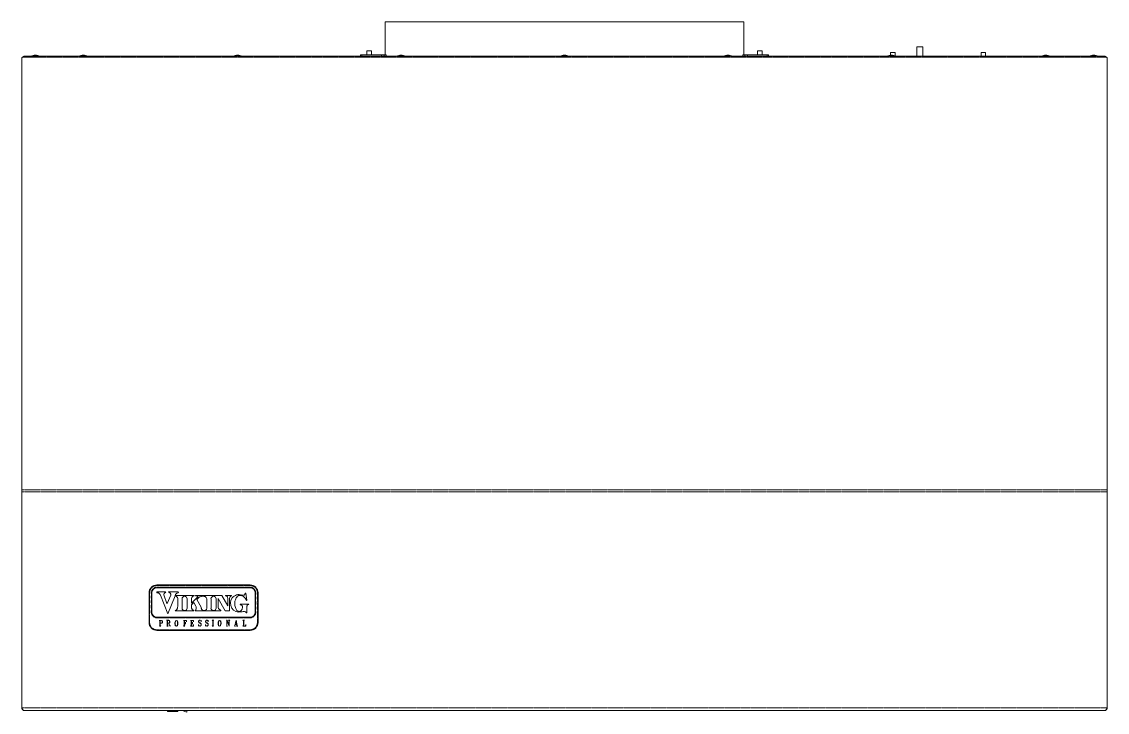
# Model space of a CAD drawing. Header units: millimetres. Extents: x 46989 to 543236, y 252623 to 526638.
# Drawn here: x 468323 to 499308, y 333211 to 352911 of the extents above; entities that cross this region are included whole.
import ezdxf

# ---------------------------------------------------------------- set-up
doc = ezdxf.new("R2010")
doc.units = ezdxf.units.MM
doc.linetypes.add('PHANTOM', pattern=[20, 10, -2, 2, -2, 2, -2])

msp = doc.modelspace()

# ---------------------------------------------------------------- linework, layer by layer
at = {"color": 7, "lineweight": 13, "ltscale": 0.03937}
for p, q in [((481966, 352911), (478696, 352911)), ((478696, 352911), (478696, 351962)), ((488934, 352911), (481966, 352911)), ((488934, 352911), (488934, 351962)), ((468323, 351839), (468323, 339519)), ((468328, 339554), (468328, 351884)), ((468387, 351924), (499243, 351924)), ((499302, 339554), (499302, 351884)), ((499308, 351839), (499308, 339519)), ((468323, 339496), (468323, 333342)), ((468328, 333342), (468328, 339496)), ((499302, 333342), (499302, 339496)), ((499308, 339496), (499308, 333342)), ((474841, 336844), (472183, 336844)), ((471957, 336618), (471957, 335774)), ((472183, 336764), (474841, 336764)), ((475067, 335774), (475067, 336618)), ((474841, 335922), (472183, 335922)), ((472183, 335548), (474841, 335548)), ((468392, 333260), (499239, 333260)), ((469282, 333259), (468421, 333259)), ((472487, 333259), (469292, 333259)), ((498337, 333259), (473033, 333259)), ((499208, 333259), (498348, 333259))]:
    msp.add_line(p, q, dxfattribs=at)
at = {"color": 7, "lineweight": 13, "ltscale": 0.001562}
for p, q in [((478242, 352080), (478178, 352080)), ((478307, 352080), (478242, 352080)), ((489388, 352080), (489323, 352080)), ((495771, 352030), (495706, 352030)), ((495836, 352030), (495771, 352030))]:
    msp.add_line(p, q, dxfattribs=at)
at = {"color": 7, "lineweight": 13, "ltscale": 0.002835}
for p, q in [((478178, 351962), (478178, 352080)), ((478307, 351962), (478307, 352080)), ((489323, 351962), (489323, 352080)), ((489453, 351962), (489453, 352080))]:
    msp.add_line(p, q, dxfattribs=at)
at = {"color": 7, "lineweight": 13, "ltscale": 0.001563}
for p, q in [((489453, 352080), (489388, 352080)), ((493185, 352030), (493121, 352030)), ((493250, 352030), (493185, 352030))]:
    msp.add_line(p, q, dxfattribs=at)
at = {"color": 7, "lineweight": 13, "ltscale": 0.001838}
msp.add_line((493121, 351954), (493121, 352030), dxfattribs=at)
at = {"color": 7, "lineweight": 13, "ltscale": 0.00228}
msp.add_line((493250, 351935), (493250, 352030), dxfattribs=at)
at = {"color": 7, "lineweight": 13, "ltscale": 0.002}
for p in [(493874, 352194), (494040, 352194)]:
    msp.add_line(p, (493957, 352194), dxfattribs=at)
at = {"color": 7, "lineweight": 13, "ltscale": 0.006512}
for p, q in [((493874, 351924), (493874, 352194)), ((494040, 351924), (494040, 352194))]:
    msp.add_line(p, q, dxfattribs=at)
at = {"color": 7, "lineweight": 13, "ltscale": 0.00256}
for p, q in [((495706, 351924), (495706, 352030)), ((495836, 351924), (495836, 352030))]:
    msp.add_line(p, q, dxfattribs=at)
at = {"color": 7, "lineweight": 13, "ltscale": 0.000822052}
msp.add_line((468323, 351840), (468323, 351874), dxfattribs=at)
at = {"color": 7, "lineweight": 13, "ltscale": 0.000124804}
msp.add_line((468323, 351874), (468328, 351874), dxfattribs=at)
at = {"color": 7, "lineweight": 13, "ltscale": 0.000124984}
for p, q in [((468323, 351839), (468328, 351839)), ((468323, 333342), (468328, 333342))]:
    msp.add_line(p, q, dxfattribs=at)
at = {"color": 7, "lineweight": 13, "ltscale": 0.000644619}
msp.add_line((468328, 351884), (468350, 351900), dxfattribs=at)
at = {"color": 7, "linetype": 'PHANTOM', "lineweight": 13, "ltscale": 0.03937}
for p, q in [((468350, 351900), (499281, 351900)), ((468328, 339554), (499302, 339554)), ((468328, 339496), (499302, 339496)), ((474841, 336828), (472183, 336828)), ((471973, 336618), (471973, 335774)), ((472183, 336780), (474841, 336780)), ((475051, 335774), (475051, 336618)), ((474841, 335905), (472183, 335905)), ((472183, 335565), (474841, 335565)), ((468328, 333342), (499302, 333342))]:
    msp.add_line(p, q, dxfattribs=at)
at = {"color": 7, "lineweight": 13, "ltscale": 0.013114}
for p, q in [((468408, 351924), (468952, 351924)), ((499223, 351924), (498679, 351924))]:
    msp.add_line(p, q, dxfattribs=at)
at = {"color": 7, "lineweight": 13, "ltscale": 0.000461308}
for p, q in [((468971, 351924), (468952, 351924)), ((498660, 351924), (498679, 351924))]:
    msp.add_line(p, q, dxfattribs=at)
at = {"color": 7, "lineweight": 13, "ltscale": 0.003125}
for p, q in [((469948, 351924), (470078, 351924)), ((474354, 351924), (474484, 351924)), ((479020, 351924), (479150, 351924)), ((483686, 351924), (483815, 351924)), ((488351, 351924), (488481, 351924)), ((493017, 351924), (493146, 351924)), ((497423, 351924), (497553, 351924))]:
    msp.add_line(p, q, dxfattribs=at)
at = {"color": 7, "lineweight": 13, "ltscale": 0.002742}
for p, q in [((470078, 351924), (470191, 351924)), ((474484, 351924), (474598, 351924)), ((479150, 351924), (479263, 351924)), ((483815, 351924), (483929, 351924)), ((488481, 351924), (488595, 351924)), ((493146, 351924), (493260, 351924)), ((497553, 351924), (497667, 351924))]:
    msp.add_line(p, q, dxfattribs=at)
at = {"color": 7, "lineweight": 13, "ltscale": 0.000382551}
for p, q in [((470191, 351924), (470207, 351924)), ((474598, 351924), (474614, 351924)), ((479263, 351924), (479279, 351924)), ((483929, 351924), (483945, 351924)), ((488595, 351924), (488610, 351924)), ((493260, 351924), (493276, 351924)), ((497667, 351924), (497682, 351924))]:
    msp.add_line(p, q, dxfattribs=at)
at = {"color": 7, "lineweight": 13, "ltscale": 0.000938536}
for p, q in [((477989, 351962), (478028, 351962)), ((489602, 351962), (489641, 351962))]:
    msp.add_line(p, q, dxfattribs=at)
at = {"color": 7, "lineweight": 13, "ltscale": 0.000925079}
for p, q in [((477989, 351962), (477989, 351924)), ((478590, 351962), (478590, 351924)), ((478726, 351962), (478726, 351924)), ((488905, 351962), (488905, 351924)), ((489041, 351962), (489041, 351924)), ((489641, 351962), (489641, 351924)), ((489641, 351962), (489641, 351924))]:
    msp.add_line(p, q, dxfattribs=at)
at = {"color": 7, "lineweight": 13, "ltscale": 0.013534}
for p, q in [((478590, 351962), (478028, 351962)), ((489041, 351962), (489602, 351962))]:
    msp.add_line(p, q, dxfattribs=at)
at = {"color": 7, "linetype": 'PHANTOM', "lineweight": 13, "ltscale": 0.000925079}
for p, q in [((478028, 351962), (478028, 351924)), ((478671, 351962), (478671, 351924)), ((488959, 351962), (488959, 351924)), ((489602, 351962), (489602, 351924))]:
    msp.add_line(p, q, dxfattribs=at)
at = {"color": 7, "lineweight": 13, "ltscale": 0.001967}
for p, q in [((478671, 351962), (478590, 351962)), ((488959, 351962), (489041, 351962))]:
    msp.add_line(p, q, dxfattribs=at)
at = {"color": 7, "lineweight": 13, "ltscale": 0.001312}
for p, q in [((478671, 351962), (478726, 351962)), ((488905, 351962), (488959, 351962))]:
    msp.add_line(p, q, dxfattribs=at)
at = {"color": 7, "lineweight": 13, "ltscale": 0.000644643}
msp.add_line((499281, 351900), (499302, 351884), dxfattribs=at)
at = {"color": 7, "lineweight": 13, "ltscale": 0.000125194}
msp.add_line((499308, 351874), (499302, 351874), dxfattribs=at)
at = {"color": 7, "lineweight": 13, "ltscale": 0.000124954}
for p, q in [((499308, 351839), (499302, 351839)), ((499308, 333342), (499302, 333342))]:
    msp.add_line(p, q, dxfattribs=at)
at = {"color": 7, "lineweight": 13, "ltscale": 0.000849987}
msp.add_line((499308, 351839), (499308, 351874), dxfattribs=at)
at = {"color": 7, "lineweight": 13, "ltscale": 0.000547995}
for p, q in [((468323, 339496), (468323, 339519)), ((499308, 339496), (499308, 339519))]:
    msp.add_line(p, q, dxfattribs=at)
at = {"color": 7, "linetype": 'PHANTOM', "lineweight": 13, "ltscale": 0.000124984}
for p, q in [((468323, 339519), (468328, 339519)), ((468323, 339496), (468328, 339496))]:
    msp.add_line(p, q, dxfattribs=at)
at = {"color": 7, "lineweight": 13, "ltscale": 0.001397}
for p, q in [((468328, 339496), (468328, 339554)), ((499302, 339496), (499302, 339554))]:
    msp.add_line(p, q, dxfattribs=at)
at = {"color": 7, "linetype": 'PHANTOM', "lineweight": 13, "ltscale": 0.000124954}
for p, q in [((499308, 339519), (499302, 339519)), ((499308, 339496), (499302, 339496))]:
    msp.add_line(p, q, dxfattribs=at)
at = {"color": 7, "linetype": 'PHANTOM', "lineweight": 13, "ltscale": 0.000400003}
for p, q in [((472183, 336844), (472183, 336828)), ((474841, 336844), (474841, 336828)), ((471957, 336618), (471973, 336618)), ((472038, 336618), (472021, 336618)), ((474986, 336618), (475003, 336618)), ((475067, 336618), (475051, 336618)), ((472038, 336067), (472021, 336067)), ((472183, 335922), (472183, 335905)), ((474841, 335922), (474841, 335905)), ((474986, 336067), (475003, 336067)), ((471957, 335774), (471973, 335774)), ((475067, 335774), (475051, 335774)), ((472183, 335548), (472183, 335565)), ((474841, 335548), (474841, 335565))]:
    msp.add_line(p, q, dxfattribs=at)
at = {"color": 7, "linetype": 'PHANTOM', "lineweight": 13, "ltscale": 0.0133}
for p, q in [((472021, 336067), (472021, 336618)), ((475003, 336618), (475003, 336067))]:
    msp.add_line(p, q, dxfattribs=at)
at = {"color": 7, "lineweight": 13, "ltscale": 0.0133}
for p, q in [((472038, 336067), (472038, 336618)), ((474986, 336618), (474986, 336067))]:
    msp.add_line(p, q, dxfattribs=at)
at = {"color": 7, "linetype": 'PHANTOM', "lineweight": 13, "ltscale": 0.000399988}
for p, q in [((472183, 336764), (472183, 336780)), ((474841, 336764), (474841, 336780))]:
    msp.add_line(p, q, dxfattribs=at)
at = {"color": 7, "lineweight": 13, "ltscale": 0.005825}
msp.add_line((472427, 336645), (472185, 336645), dxfattribs=at)
at = {"color": 7, "lineweight": 13, "ltscale": 0.013706}
msp.add_line((472281, 336548), (472489, 336019), dxfattribs=at)
at = {"color": 7, "lineweight": 13, "ltscale": 0.006163}
msp.add_line((472469, 336319), (472376, 336557), dxfattribs=at)
at = {"color": 7, "lineweight": 13, "ltscale": 0.006083}
msp.add_line((472576, 336552), (472479, 336319), dxfattribs=at)
at = {"color": 7, "lineweight": 13, "ltscale": 0.013346}
msp.add_line((472489, 336019), (472701, 336531), dxfattribs=at)
at = {"color": 7, "lineweight": 13, "ltscale": 0.006375}
for p, q in [((472786, 336645), (472522, 336645)), ((472899, 336184), (472899, 336448)), ((473045, 336448), (473045, 336184)), ((473604, 336448), (473604, 336184)), ((473726, 336184), (473726, 336448)), ((473871, 336448), (473871, 336184)), ((473929, 336194), (473929, 336458))]:
    msp.add_line(p, q, dxfattribs=at)
at = {"color": 7, "lineweight": 13, "ltscale": 0.000676472}
msp.add_line((472706, 336544), (472717, 336570), dxfattribs=at)
at = {"color": 7, "lineweight": 13, "ltscale": 0.01295}
msp.add_line((473243, 336544), (472706, 336544), dxfattribs=at)
at = {"color": 7, "lineweight": 13, "ltscale": 0.01795}
msp.add_line((474032, 336544), (473287, 336544), dxfattribs=at)
at = {"color": 7, "lineweight": 13, "ltscale": 0.008265}
msp.add_line((474202, 336246), (474032, 336544), dxfattribs=at)
at = {"color": 7, "lineweight": 13, "ltscale": 0.00385}
for p, q in [((474307, 336544), (474148, 336544)), ((474245, 335667), (474245, 335827))]:
    msp.add_line(p, q, dxfattribs=at)
at = {"color": 7, "lineweight": 13, "ltscale": 0.004913}
msp.add_line((474750, 336405), (474719, 336606), dxfattribs=at)
at = {"color": 7, "lineweight": 13, "ltscale": 0.005425}
for p, q in [((472776, 336460), (472776, 336235)), ((474202, 336471), (474202, 336246)), ((474796, 336300), (474571, 336300))]:
    msp.add_line(p, q, dxfattribs=at)
at = {"color": 7, "lineweight": 13, "ltscale": 0.005764}
msp.add_line((473341, 336493), (473173, 336323), dxfattribs=at)
at = {"color": 7, "lineweight": 13, "ltscale": 0.003575}
msp.add_line((473173, 336323), (473173, 336471), dxfattribs=at)
at = {"color": 7, "lineweight": 13, "ltscale": 0.002144}
for p, q in [((473173, 336277), (473235, 336341)), ((473319, 336426), (473382, 336489))]:
    msp.add_line(p, q, dxfattribs=at)
at = {"color": 7, "lineweight": 13, "ltscale": 0.002425}
msp.add_line((473173, 336177), (473173, 336277), dxfattribs=at)
at = {"color": 7, "lineweight": 13, "ltscale": 0.002833}
msp.add_line((473235, 336341), (473294, 336238), dxfattribs=at)
at = {"color": 7, "lineweight": 13, "ltscale": 0.005955}
msp.add_line((473442, 336211), (473319, 336426), dxfattribs=at)
at = {"color": 7, "lineweight": 13, "ltscale": 0.009824}
msp.add_line((473929, 336458), (474131, 336104), dxfattribs=at)
at = {"color": 7, "lineweight": 13, "ltscale": 0.00875}
msp.add_line((474257, 336104), (474257, 336467), dxfattribs=at)
at = {"color": 7, "lineweight": 13, "ltscale": 0.004225}
msp.add_line((474750, 336065), (474750, 336240), dxfattribs=at)
at = {"color": 7, "lineweight": 13, "ltscale": 0.0124}
msp.add_line((472717, 336104), (473231, 336104), dxfattribs=at)
at = {"color": 7, "lineweight": 13, "ltscale": 0.0172}
msp.add_line((473281, 336104), (473994, 336104), dxfattribs=at)
at = {"color": 7, "lineweight": 13, "ltscale": 0.003025}
msp.add_line((474131, 336104), (474257, 336104), dxfattribs=at)
at = {"color": 7, "lineweight": 13, "ltscale": 0.001575}
for p, q in [((472315, 335834), (472249, 335834)), ((472278, 335690), (472278, 335756)), ((472523, 335836), (472458, 335836)), ((472487, 335691), (472487, 335757))]:
    msp.add_line(p, q, dxfattribs=at)
at = {"color": 7, "lineweight": 13, "ltscale": 0.000373687}
for p, q in [((472249, 335834), (472263, 335826)), ((472297, 335668), (472283, 335675))]:
    msp.add_line(p, q, dxfattribs=at)
at = {"color": 7, "lineweight": 13, "ltscale": 0.000239801}
msp.add_line((472263, 335673), (472254, 335668), dxfattribs=at)
at = {"color": 7, "lineweight": 13, "ltscale": 0.001025}
for p, q in [((472254, 335668), (472297, 335668)), ((472941, 335668), (472983, 335668)), ((473759, 335668), (473801, 335668)), ((473802, 335835), (473760, 335835)), ((474677, 335835), (474635, 335835))]:
    msp.add_line(p, q, dxfattribs=at)
at = {"color": 7, "lineweight": 13, "ltscale": 0.000394405}
msp.add_line((472263, 335826), (472268, 335811), dxfattribs=at)
at = {"color": 7, "lineweight": 13, "ltscale": 0.000439766}
msp.add_line((472268, 335690), (472263, 335673), dxfattribs=at)
at = {"color": 7, "lineweight": 13, "ltscale": 0.0029}
msp.add_line((472268, 335811), (472268, 335690), dxfattribs=at)
at = {"color": 7, "lineweight": 13, "ltscale": 0.000439757}
msp.add_line((472278, 335812), (472283, 335829), dxfattribs=at)
at = {"color": 7, "lineweight": 13, "ltscale": 0.001325}
msp.add_line((472278, 335757), (472278, 335812), dxfattribs=at)
at = {"color": 7, "lineweight": 13, "ltscale": 0.000899998}
msp.add_line((472316, 335757), (472278, 335757), dxfattribs=at)
at = {"color": 7, "lineweight": 13, "ltscale": 0.000975001}
for p, q in [((472278, 335756), (472319, 335756)), ((473025, 335793), (473025, 335834)), ((473226, 335792), (473226, 335832))]:
    msp.add_line(p, q, dxfattribs=at)
at = {"color": 7, "lineweight": 13, "ltscale": 0.000394381}
msp.add_line((472283, 335675), (472278, 335690), dxfattribs=at)
at = {"color": 7, "lineweight": 13, "ltscale": 0.000258733}
msp.add_line((472283, 335829), (472294, 335832), dxfattribs=at)
at = {"color": 7, "lineweight": 13, "ltscale": 0.000499996}
for p, q in [((472294, 335832), (472314, 335832)), ((472503, 335834), (472524, 335834))]:
    msp.add_line(p, q, dxfattribs=at)
at = {"color": 7, "lineweight": 13, "ltscale": 0.000427564}
msp.add_line((472314, 335832), (472329, 335822), dxfattribs=at)
at = {"color": 7, "lineweight": 13, "ltscale": 0.000538663}
msp.add_line((472334, 335823), (472315, 335834), dxfattribs=at)
at = {"color": 7, "lineweight": 13, "ltscale": 0.000328712}
msp.add_line((472327, 335764), (472316, 335757), dxfattribs=at)
at = {"color": 7, "lineweight": 13, "ltscale": 0.000454484}
msp.add_line((472319, 335756), (472335, 335766), dxfattribs=at)
at = {"color": 7, "lineweight": 13, "ltscale": 0.000436215}
for p, q in [((472332, 335781), (472327, 335764)), ((472337, 335770), (472342, 335787))]:
    msp.add_line(p, q, dxfattribs=at)
at = {"color": 7, "lineweight": 13, "ltscale": 0.000271458}
msp.add_line((472329, 335822), (472332, 335812), dxfattribs=at)
at = {"color": 7, "lineweight": 13, "ltscale": 0.000725003}
msp.add_line((472332, 335812), (472332, 335781), dxfattribs=at)
at = {"color": 7, "lineweight": 13, "ltscale": 0.000159977}
msp.add_line((472338, 335818), (472334, 335823), dxfattribs=at)
at = {"color": 7, "lineweight": 13, "ltscale": 0.000118606}
msp.add_line((472335, 335766), (472337, 335770), dxfattribs=at)
at = {"color": 7, "lineweight": 13, "ltscale": 0.000373567}
msp.add_line((472342, 335803), (472338, 335818), dxfattribs=at)
at = {"color": 7, "lineweight": 13, "ltscale": 0.000374997}
for p, q in [((472342, 335787), (472342, 335803)), ((473378, 335801), (473378, 335816)), ((473416, 335838), (473400, 335838)), ((473420, 335671), (473404, 335671)), ((473405, 335668), (473420, 335668)), ((473576, 335801), (473576, 335816)), ((473599, 335835), (473615, 335835)), ((473618, 335671), (473602, 335671)), ((473603, 335668), (473618, 335668))]:
    msp.add_line(p, q, dxfattribs=at)
at = {"color": 7, "lineweight": 13, "ltscale": 0.00035758}
msp.add_line((472458, 335836), (472471, 335829), dxfattribs=at)
at = {"color": 7, "lineweight": 13, "ltscale": 0.000280417}
msp.add_line((472472, 335671), (472461, 335668), dxfattribs=at)
at = {"color": 7, "lineweight": 13, "ltscale": 0.001075}
msp.add_line((472461, 335668), (472506, 335668), dxfattribs=at)
at = {"color": 7, "lineweight": 13, "ltscale": 0.00044081}
msp.add_line((472471, 335829), (472477, 335812), dxfattribs=at)
at = {"color": 7, "lineweight": 13, "ltscale": 0.000448263}
msp.add_line((472477, 335689), (472472, 335671), dxfattribs=at)
at = {"color": 7, "lineweight": 13, "ltscale": 0.00295}
msp.add_line((472477, 335812), (472477, 335689), dxfattribs=at)
at = {"color": 7, "lineweight": 13, "ltscale": 0.000474205}
msp.add_line((472487, 335811), (472492, 335830), dxfattribs=at)
at = {"color": 7, "lineweight": 13, "ltscale": 0.001275}
msp.add_line((472487, 335758), (472487, 335811), dxfattribs=at)
at = {"color": 7, "lineweight": 13, "ltscale": 0.000850017}
msp.add_line((472522, 335758), (472487, 335758), dxfattribs=at)
at = {"color": 7, "lineweight": 13, "ltscale": 0.000500026}
msp.add_line((472487, 335757), (472507, 335757), dxfattribs=at)
at = {"color": 7, "lineweight": 13, "ltscale": 0.000440825}
msp.add_line((472493, 335674), (472487, 335691), dxfattribs=at)
at = {"color": 7, "lineweight": 13, "ltscale": 0.000280422}
msp.add_line((472492, 335830), (472503, 335834), dxfattribs=at)
at = {"color": 7, "lineweight": 13, "ltscale": 0.000357573}
msp.add_line((472506, 335668), (472493, 335674), dxfattribs=at)
at = {"color": 7, "lineweight": 13, "ltscale": 0.000335257}
msp.add_line((472507, 335757), (472518, 335749), dxfattribs=at)
at = {"color": 7, "lineweight": 13, "ltscale": 0.000349991}
msp.add_line((472511, 335757), (472526, 335757), dxfattribs=at)
at = {"color": 7, "lineweight": 13, "ltscale": 0.000268841}
msp.add_line((472521, 335752), (472511, 335757), dxfattribs=at)
at = {"color": 7, "lineweight": 13, "ltscale": 0.002066}
msp.add_line((472547, 335668), (472518, 335749), dxfattribs=at)
at = {"color": 7, "lineweight": 13, "ltscale": 0.001754}
msp.add_line((472521, 335752), (472545, 335683), dxfattribs=at)
at = {"color": 7, "lineweight": 13, "ltscale": 0.00037436}
msp.add_line((472536, 335763), (472522, 335758), dxfattribs=at)
at = {"color": 7, "lineweight": 13, "ltscale": 0.000481875}
msp.add_line((472541, 335827), (472523, 335836), dxfattribs=at)
at = {"color": 7, "lineweight": 13, "ltscale": 0.000335281}
msp.add_line((472524, 335834), (472535, 335825), dxfattribs=at)
at = {"color": 7, "lineweight": 13, "ltscale": 0.000423925}
msp.add_line((472526, 335757), (472542, 335763), dxfattribs=at)
at = {"color": 7, "lineweight": 13, "ltscale": 0.000423915}
msp.add_line((472535, 335825), (472540, 335809), dxfattribs=at)
at = {"color": 7, "lineweight": 13, "ltscale": 0.000363913}
for p, q in [((472540, 335778), (472536, 335763)), ((472553, 335668), (472557, 335682))]:
    msp.add_line(p, q, dxfattribs=at)
at = {"color": 7, "lineweight": 13, "ltscale": 0.000750009}
msp.add_line((472540, 335809), (472540, 335778), dxfattribs=at)
at = {"color": 7, "lineweight": 13, "ltscale": 0.000708574}
msp.add_line((472541, 335827), (472551, 335799), dxfattribs=at)
at = {"color": 7, "lineweight": 13, "ltscale": 0.000188021}
msp.add_line((472542, 335763), (472547, 335769), dxfattribs=at)
at = {"color": 7, "lineweight": 13, "ltscale": 0.000174995}
msp.add_line((472552, 335683), (472545, 335683), dxfattribs=at)
at = {"color": 7, "lineweight": 13, "ltscale": 0.000363928}
msp.add_line((472547, 335769), (472551, 335783), dxfattribs=at)
at = {"color": 7, "lineweight": 13, "ltscale": 0.000150005}
msp.add_line((472547, 335668), (472553, 335668), dxfattribs=at)
at = {"color": 7, "lineweight": 13, "ltscale": 0.000375012}
for p, q in [((472551, 335783), (472551, 335799)), ((472981, 335832), (472996, 335832)), ((473200, 335669), (473184, 335669)), ((473401, 335835), (473417, 335835)), ((473614, 335838), (473598, 335838))]:
    msp.add_line(p, q, dxfattribs=at)
at = {"color": 7, "lineweight": 13, "ltscale": 0.000188033}
msp.add_line((472557, 335689), (472552, 335683), dxfattribs=at)
at = {"color": 7, "lineweight": 13, "ltscale": 0.000175011}
for p, q in [((472557, 335682), (472557, 335689)), ((474466, 335683), (474466, 335676))]:
    msp.add_line(p, q, dxfattribs=at)
at = {"color": 7, "lineweight": 13, "ltscale": 0.000700578}
for p, q in [((472700, 335788), (472695, 335759)), ((472771, 335730), (472765, 335701)), ((472777, 335710), (472782, 335739))]:
    msp.add_line(p, q, dxfattribs=at)
at = {"color": 7, "lineweight": 13, "ltscale": 0.00062501}
for p, q in [((472695, 335759), (472695, 335733)), ((474191, 335835), (474165, 335835))]:
    msp.add_line(p, q, dxfattribs=at)
at = {"color": 7, "lineweight": 13, "ltscale": 0.000610274}
for p, q in [((472695, 335733), (472699, 335708)), ((473927, 335734), (473931, 335709)), ((474014, 335765), (474010, 335790))]:
    msp.add_line(p, q, dxfattribs=at)
at = {"color": 7, "lineweight": 13, "ltscale": 0.000467954}
for p, q in [((472699, 335708), (472706, 335690)), ((472778, 335790), (472771, 335808))]:
    msp.add_line(p, q, dxfattribs=at)
at = {"color": 7, "lineweight": 13, "ltscale": 0.000512089}
for p, q in [((472708, 335808), (472700, 335788)), ((472740, 335669), (472720, 335677)), ((472769, 335691), (472777, 335710)), ((473940, 335808), (473932, 335788)), ((473972, 335669), (473952, 335677)), ((473969, 335830), (473989, 335822)), ((474001, 335691), (474009, 335711))]:
    msp.add_line(p, q, dxfattribs=at)
at = {"color": 7, "lineweight": 13, "ltscale": 0.000700558}
msp.add_line((472706, 335768), (472712, 335797), dxfattribs=at)
at = {"color": 7, "lineweight": 13, "ltscale": 0.000875007}
for p, q in [((472706, 335732), (472706, 335768)), ((472771, 335766), (472771, 335730))]:
    msp.add_line(p, q, dxfattribs=at)
at = {"color": 7, "lineweight": 13, "ltscale": 0.000807006}
msp.add_line((472712, 335699), (472706, 335732), dxfattribs=at)
at = {"color": 7, "lineweight": 13, "ltscale": 0.000354091}
msp.add_line((472706, 335690), (472714, 335678), dxfattribs=at)
at = {"color": 7, "lineweight": 13, "ltscale": 0.000452109}
for p, q in [((472718, 335823), (472708, 335808)), ((472759, 335675), (472769, 335691)), ((473950, 335824), (473940, 335808)), ((473990, 335675), (474001, 335691))]:
    msp.add_line(p, q, dxfattribs=at)
at = {"color": 7, "lineweight": 13, "ltscale": 0.0007013}
msp.add_line((472712, 335797), (472722, 335824), dxfattribs=at)
at = {"color": 7, "lineweight": 13, "ltscale": 0.000573183}
msp.add_line((472720, 335677), (472712, 335699), dxfattribs=at)
at = {"color": 7, "lineweight": 13, "ltscale": 0.000672606}
msp.add_line((472714, 335678), (472740, 335668), dxfattribs=at)
at = {"color": 7, "lineweight": 13, "ltscale": 0.000484146}
for p, q in [((472737, 335831), (472718, 335823)), ((472740, 335668), (472759, 335675))]:
    msp.add_line(p, q, dxfattribs=at)
at = {"color": 7, "lineweight": 13, "ltscale": 0.000379573}
for p, q in [((472722, 335824), (472737, 335830)), ((472755, 335675), (472740, 335669)), ((473954, 335824), (473969, 335830)), ((473986, 335675), (473972, 335669))]:
    msp.add_line(p, q, dxfattribs=at)
at = {"color": 7, "lineweight": 13, "ltscale": 0.000672611}
msp.add_line((472763, 335820), (472737, 335831), dxfattribs=at)
at = {"color": 7, "lineweight": 13, "ltscale": 0.000512094}
msp.add_line((472737, 335830), (472757, 335822), dxfattribs=at)
at = {"color": 7, "lineweight": 13, "ltscale": 0.000701287}
for p, q in [((472765, 335701), (472755, 335675)), ((473943, 335797), (473954, 335824)), ((473997, 335702), (473986, 335675))]:
    msp.add_line(p, q, dxfattribs=at)
at = {"color": 7, "lineweight": 13, "ltscale": 0.000573169}
msp.add_line((472757, 335822), (472765, 335799), dxfattribs=at)
at = {"color": 7, "lineweight": 13, "ltscale": 0.000354079}
msp.add_line((472771, 335808), (472763, 335820), dxfattribs=at)
at = {"color": 7, "lineweight": 13, "ltscale": 0.000807011}
for p, q in [((472765, 335799), (472771, 335766)), ((473943, 335699), (473938, 335732))]:
    msp.add_line(p, q, dxfattribs=at)
at = {"color": 7, "lineweight": 13, "ltscale": 0.000610289}
msp.add_line((472782, 335765), (472778, 335790), dxfattribs=at)
at = {"color": 7, "lineweight": 13, "ltscale": 0.000624995}
for p, q in [((472782, 335739), (472782, 335765)), ((473927, 335760), (473927, 335734)), ((474014, 335739), (474014, 335765))]:
    msp.add_line(p, q, dxfattribs=at)
at = {"color": 7, "lineweight": 13, "ltscale": 0.000341955}
msp.add_line((472939, 335834), (472951, 335827), dxfattribs=at)
at = {"color": 7, "lineweight": 13, "ltscale": 0.002075}
for p, q in [((473025, 335834), (472939, 335834)), ((473226, 335832), (473140, 335832)), ((473140, 335668), (473226, 335668))]:
    msp.add_line(p, q, dxfattribs=at)
at = {"color": 7, "lineweight": 13, "ltscale": 0.000275835}
msp.add_line((472951, 335673), (472941, 335668), dxfattribs=at)
at = {"color": 7, "lineweight": 13, "ltscale": 0.00042161}
msp.add_line((472951, 335827), (472955, 335810), dxfattribs=at)
at = {"color": 7, "lineweight": 13, "ltscale": 0.000434749}
msp.add_line((472955, 335690), (472951, 335673), dxfattribs=at)
at = {"color": 7, "lineweight": 13, "ltscale": 0.002875}
for p, q in [((472955, 335810), (472955, 335690)), ((473156, 335809), (473156, 335690)), ((473775, 335811), (473775, 335692)), ((473786, 335691), (473786, 335810)), ((474650, 335812), (474650, 335693)), ((474662, 335690), (474662, 335810))]:
    msp.add_line(p, q, dxfattribs=at)
at = {"color": 7, "lineweight": 13, "ltscale": 0.000408968}
msp.add_line((472967, 335811), (472971, 335827), dxfattribs=at)
at = {"color": 7, "lineweight": 13, "ltscale": 0.00135}
for p, q in [((472967, 335755), (472967, 335811)), ((473168, 335754), (473168, 335810))]:
    msp.add_line(p, q, dxfattribs=at)
at = {"color": 7, "lineweight": 13, "ltscale": 0.000274989}
for p, q in [((472978, 335755), (472967, 335755)), ((472967, 335754), (472978, 335754))]:
    msp.add_line(p, q, dxfattribs=at)
at = {"color": 7, "lineweight": 13, "ltscale": 0.0015}
for p, q in [((472967, 335691), (472967, 335754)), ((472999, 335723), (472999, 335785)), ((473168, 335690), (473168, 335753)), ((473200, 335722), (473200, 335784))]:
    msp.add_line(p, q, dxfattribs=at)
at = {"color": 7, "lineweight": 13, "ltscale": 0.000421624}
msp.add_line((472971, 335675), (472967, 335691), dxfattribs=at)
at = {"color": 7, "lineweight": 13, "ltscale": 0.000275842}
msp.add_line((472971, 335827), (472981, 335832), dxfattribs=at)
at = {"color": 7, "lineweight": 13, "ltscale": 0.000341947}
msp.add_line((472983, 335668), (472971, 335675), dxfattribs=at)
at = {"color": 7, "lineweight": 13, "ltscale": 0.000413571}
msp.add_line((472993, 335763), (472978, 335755), dxfattribs=at)
at = {"color": 7, "lineweight": 13, "ltscale": 0.000376976}
msp.add_line((472978, 335754), (472993, 335748), dxfattribs=at)
at = {"color": 7, "lineweight": 13, "ltscale": 0.000550094}
msp.add_line((472999, 335785), (472993, 335763), dxfattribs=at)
at = {"color": 7, "lineweight": 13, "ltscale": 0.000627187}
msp.add_line((472993, 335748), (472999, 335723), dxfattribs=at)
at = {"color": 7, "lineweight": 13, "ltscale": 0.00059196}
msp.add_line((472996, 335832), (473018, 335821), dxfattribs=at)
at = {"color": 7, "lineweight": 13, "ltscale": 0.000683115}
msp.add_line((473018, 335821), (473025, 335793), dxfattribs=at)
at = {"color": 7, "lineweight": 13, "ltscale": 0.000342901}
msp.add_line((473140, 335832), (473152, 335826), dxfattribs=at)
at = {"color": 7, "lineweight": 13, "ltscale": 0.000348357}
msp.add_line((473152, 335675), (473140, 335668), dxfattribs=at)
at = {"color": 7, "lineweight": 13, "ltscale": 0.000408466}
msp.add_line((473152, 335826), (473156, 335809), dxfattribs=at)
at = {"color": 7, "lineweight": 13, "ltscale": 0.000383434}
msp.add_line((473156, 335690), (473152, 335675), dxfattribs=at)
at = {"color": 7, "lineweight": 13, "ltscale": 0.00037011}
msp.add_line((473168, 335810), (473172, 335825), dxfattribs=at)
at = {"color": 7, "lineweight": 13, "ltscale": 0.000249998}
for p, q in [((473178, 335754), (473168, 335754)), ((473168, 335753), (473178, 335753))]:
    msp.add_line(p, q, dxfattribs=at)
at = {"color": 7, "lineweight": 13, "ltscale": 0.000370212}
msp.add_line((473172, 335676), (473168, 335690), dxfattribs=at)
at = {"color": 7, "lineweight": 13, "ltscale": 0.000348383}
msp.add_line((473172, 335825), (473184, 335831), dxfattribs=at)
at = {"color": 7, "lineweight": 13, "ltscale": 0.000342875}
msp.add_line((473184, 335669), (473172, 335676), dxfattribs=at)
at = {"color": 7, "lineweight": 13, "ltscale": 0.000449059}
msp.add_line((473194, 335763), (473178, 335754), dxfattribs=at)
at = {"color": 7, "lineweight": 13, "ltscale": 0.000404017}
msp.add_line((473178, 335753), (473194, 335746), dxfattribs=at)
at = {"color": 7, "lineweight": 13, "ltscale": 0.000374982}
msp.add_line((473184, 335831), (473200, 335831), dxfattribs=at)
at = {"color": 7, "lineweight": 13, "ltscale": 0.000532683}
msp.add_line((473200, 335784), (473194, 335763), dxfattribs=at)
at = {"color": 7, "lineweight": 13, "ltscale": 0.000612703}
msp.add_line((473194, 335746), (473200, 335722), dxfattribs=at)
at = {"color": 7, "lineweight": 13, "ltscale": 0.000516029}
msp.add_line((473200, 335831), (473218, 335821), dxfattribs=at)
at = {"color": 7, "lineweight": 13, "ltscale": 0.000602845}
msp.add_line((473221, 335681), (473200, 335669), dxfattribs=at)
at = {"color": 7, "lineweight": 13, "ltscale": 0.000722073}
msp.add_line((473218, 335821), (473226, 335792), dxfattribs=at)
at = {"color": 7, "lineweight": 13, "ltscale": 0.000844012}
msp.add_line((473226, 335715), (473221, 335681), dxfattribs=at)
at = {"color": 7, "lineweight": 13, "ltscale": 0.00115}
for p, q in [((473226, 335668), (473226, 335715)), ((473373, 335714), (473373, 335666)), ((473448, 335791), (473448, 335839)), ((473571, 335714), (473571, 335666)), ((473646, 335791), (473646, 335839)), ((474715, 335668), (474715, 335715))]:
    msp.add_line(p, q, dxfattribs=at)
at = {"color": 7, "lineweight": 13, "ltscale": 0.000418818}
for p, q in [((473383, 335827), (473373, 335813)), ((473581, 335827), (473571, 335813))]:
    msp.add_line(p, q, dxfattribs=at)
at = {"color": 7, "lineweight": 13, "ltscale": 0.000575013}
for p, q in [((473373, 335813), (473373, 335789)), ((473571, 335813), (473571, 335789))]:
    msp.add_line(p, q, dxfattribs=at)
at = {"color": 7, "lineweight": 13, "ltscale": 0.000360636}
for p, q in [((473373, 335789), (473377, 335775)), ((473571, 335789), (473575, 335775))]:
    msp.add_line(p, q, dxfattribs=at)
at = {"color": 7, "lineweight": 13, "ltscale": 0.000540959}
for p, q in [((473379, 335692), (473373, 335714)), ((473577, 335692), (473571, 335714))]:
    msp.add_line(p, q, dxfattribs=at)
at = {"color": 7, "lineweight": 13, "ltscale": 0.00059471}
for p, q in [((473373, 335666), (473379, 335690)), ((473571, 335666), (473577, 335690))]:
    msp.add_line(p, q, dxfattribs=at)
at = {"color": 7, "lineweight": 13, "ltscale": 0.000490025}
for p, q in [((473377, 335775), (473392, 335761)), ((473575, 335775), (473590, 335761))]:
    msp.add_line(p, q, dxfattribs=at)
at = {"color": 7, "lineweight": 13, "ltscale": 0.000155736}
msp.add_line((473378, 335816), (473381, 335822), dxfattribs=at)
at = {"color": 7, "lineweight": 13, "ltscale": 0.00036065}
for p, q in [((473382, 335786), (473378, 335801)), ((473580, 335786), (473576, 335801)), ((473636, 335731), (473641, 335716)), ((473646, 335724), (473642, 335738))]:
    msp.add_line(p, q, dxfattribs=at)
at = {"color": 7, "lineweight": 13, "ltscale": 0.000398831}
for p, q in [((473388, 335678), (473379, 335692)), ((473586, 335678), (473577, 335692)), ((473631, 335827), (473640, 335813))]:
    msp.add_line(p, q, dxfattribs=at)
at = {"color": 7, "lineweight": 13, "ltscale": 0.000421013}
msp.add_line((473379, 335690), (473389, 335675), dxfattribs=at)
at = {"color": 7, "lineweight": 13, "ltscale": 0.00057007}
for p, q in [((473381, 335822), (473401, 335835)), ((473579, 335822), (473599, 335835))]:
    msp.add_line(p, q, dxfattribs=at)
at = {"color": 7, "lineweight": 13, "ltscale": 0.000971811}
for p, q in [((473415, 335763), (473382, 335786)), ((473406, 335754), (473438, 335731)), ((473613, 335763), (473580, 335786)), ((473604, 335754), (473636, 335731))]:
    msp.add_line(p, q, dxfattribs=at)
at = {"color": 7, "lineweight": 13, "ltscale": 0.000487552}
for p, q in [((473400, 335838), (473383, 335827)), ((473598, 335838), (473581, 335827))]:
    msp.add_line(p, q, dxfattribs=at)
at = {"color": 7, "lineweight": 13, "ltscale": 0.000430035}
for p, q in [((473404, 335671), (473388, 335678)), ((473602, 335671), (473586, 335678))]:
    msp.add_line(p, q, dxfattribs=at)
at = {"color": 7, "lineweight": 13, "ltscale": 0.000430029}
for p, q in [((473389, 335675), (473405, 335668)), ((473432, 335830), (473416, 335838)), ((473587, 335675), (473603, 335668)), ((473615, 335835), (473631, 335827))]:
    msp.add_line(p, q, dxfattribs=at)
at = {"color": 7, "lineweight": 13, "ltscale": 0.000366302}
for p, q in [((473392, 335761), (473406, 335754)), ((473590, 335761), (473604, 335754))]:
    msp.add_line(p, q, dxfattribs=at)
at = {"color": 7, "lineweight": 13, "ltscale": 0.000128294}
for p, q in [((473420, 335761), (473415, 335763)), ((473618, 335761), (473613, 335763))]:
    msp.add_line(p, q, dxfattribs=at)
at = {"color": 7, "lineweight": 13, "ltscale": 0.000430015}
for p, q in [((473417, 335835), (473433, 335827)), ((473630, 335830), (473614, 335838))]:
    msp.add_line(p, q, dxfattribs=at)
at = {"color": 7, "lineweight": 13, "ltscale": 0.000789194}
for p, q in [((473444, 335738), (473420, 335761)), ((473642, 335738), (473618, 335761))]:
    msp.add_line(p, q, dxfattribs=at)
at = {"color": 7, "lineweight": 13, "ltscale": 0.000360419}
for p, q in [((473432, 335679), (473420, 335671)), ((473630, 335679), (473618, 335671))]:
    msp.add_line(p, q, dxfattribs=at)
at = {"color": 7, "lineweight": 13, "ltscale": 0.000268768}
for p, q in [((473420, 335668), (473430, 335673)), ((473618, 335668), (473628, 335673))]:
    msp.add_line(p, q, dxfattribs=at)
at = {"color": 7, "lineweight": 13, "ltscale": 0.000381107}
msp.add_line((473430, 335673), (473441, 335685), dxfattribs=at)
at = {"color": 7, "lineweight": 13, "ltscale": 0.000421026}
msp.add_line((473441, 335815), (473432, 335830), dxfattribs=at)
at = {"color": 7, "lineweight": 13, "ltscale": 0.000418821}
msp.add_line((473443, 335693), (473432, 335679), dxfattribs=at)
at = {"color": 7, "lineweight": 13, "ltscale": 0.000398839}
msp.add_line((473433, 335827), (473441, 335813), dxfattribs=at)
at = {"color": 7, "lineweight": 13, "ltscale": 0.000360646}
for p, q in [((473438, 335731), (473443, 335716)), ((473448, 335724), (473444, 335738))]:
    msp.add_line(p, q, dxfattribs=at)
at = {"color": 7, "lineweight": 13, "ltscale": 0.000594725}
for p, q in [((473448, 335839), (473441, 335815)), ((473646, 335839), (473639, 335815))]:
    msp.add_line(p, q, dxfattribs=at)
at = {"color": 7, "lineweight": 13, "ltscale": 0.000540969}
msp.add_line((473441, 335813), (473448, 335791), dxfattribs=at)
at = {"color": 7, "lineweight": 13, "ltscale": 0.000398428}
msp.add_line((473441, 335685), (473448, 335700), dxfattribs=at)
at = {"color": 7, "lineweight": 13, "ltscale": 0.000574998}
for p, q in [((473443, 335716), (473443, 335693)), ((473448, 335700), (473448, 335724)), ((473641, 335716), (473641, 335693)), ((473646, 335700), (473646, 335724))]:
    msp.add_line(p, q, dxfattribs=at)
at = {"color": 7, "lineweight": 13, "ltscale": 0.000155742}
msp.add_line((473576, 335816), (473579, 335822), dxfattribs=at)
at = {"color": 7, "lineweight": 13, "ltscale": 0.000421021}
msp.add_line((473577, 335690), (473587, 335675), dxfattribs=at)
at = {"color": 7, "lineweight": 13, "ltscale": 0.000381097}
msp.add_line((473628, 335673), (473639, 335685), dxfattribs=at)
at = {"color": 7, "lineweight": 13, "ltscale": 0.000421034}
msp.add_line((473639, 335815), (473630, 335830), dxfattribs=at)
at = {"color": 7, "lineweight": 13, "ltscale": 0.00041883}
msp.add_line((473641, 335693), (473630, 335679), dxfattribs=at)
at = {"color": 7, "lineweight": 13, "ltscale": 0.000398434}
msp.add_line((473639, 335685), (473646, 335700), dxfattribs=at)
at = {"color": 7, "lineweight": 13, "ltscale": 0.000540973}
msp.add_line((473640, 335813), (473646, 335791), dxfattribs=at)
at = {"color": 7, "lineweight": 13, "ltscale": 0.000333436}
for p, q in [((473771, 335674), (473759, 335668)), ((473790, 335828), (473802, 335835))]:
    msp.add_line(p, q, dxfattribs=at)
at = {"color": 7, "lineweight": 13, "ltscale": 0.00031462}
for p, q in [((473760, 335835), (473771, 335828)), ((473801, 335668), (473790, 335674))]:
    msp.add_line(p, q, dxfattribs=at)
at = {"color": 7, "lineweight": 13, "ltscale": 0.000422168}
for p, q in [((473771, 335828), (473775, 335811)), ((473790, 335674), (473786, 335691))]:
    msp.add_line(p, q, dxfattribs=at)
at = {"color": 7, "lineweight": 13, "ltscale": 0.00044387}
for p, q in [((473775, 335692), (473771, 335674)), ((473786, 335810), (473790, 335828))]:
    msp.add_line(p, q, dxfattribs=at)
at = {"color": 7, "lineweight": 13, "ltscale": 0.000700575}
for p, q in [((473932, 335788), (473927, 335760)), ((474009, 335711), (474014, 335739))]:
    msp.add_line(p, q, dxfattribs=at)
at = {"color": 7, "lineweight": 13, "ltscale": 0.000467962}
for p, q in [((473931, 335709), (473938, 335691)), ((474010, 335790), (474003, 335808))]:
    msp.add_line(p, q, dxfattribs=at)
at = {"color": 7, "lineweight": 13, "ltscale": 0.00070059}
for p, q in [((473938, 335769), (473943, 335797)), ((474002, 335730), (473997, 335702))]:
    msp.add_line(p, q, dxfattribs=at)
at = {"color": 7, "lineweight": 13, "ltscale": 0.000874992}
for p, q in [((473938, 335732), (473938, 335769)), ((474002, 335767), (474002, 335730)), ((474452, 335668), (474488, 335668))]:
    msp.add_line(p, q, dxfattribs=at)
at = {"color": 7, "lineweight": 13, "ltscale": 0.000354108}
for p, q in [((473938, 335691), (473946, 335679)), ((474003, 335808), (473995, 335821))]:
    msp.add_line(p, q, dxfattribs=at)
at = {"color": 7, "lineweight": 13, "ltscale": 0.000573177}
msp.add_line((473952, 335677), (473943, 335699), dxfattribs=at)
at = {"color": 7, "lineweight": 13, "ltscale": 0.000672583}
for p, q in [((473946, 335679), (473972, 335668)), ((473995, 335821), (473969, 335831))]:
    msp.add_line(p, q, dxfattribs=at)
at = {"color": 7, "lineweight": 13, "ltscale": 0.00048418}
for p, q in [((473969, 335831), (473950, 335824)), ((473972, 335668), (473990, 335675))]:
    msp.add_line(p, q, dxfattribs=at)
at = {"color": 7, "lineweight": 13, "ltscale": 0.000573163}
msp.add_line((473989, 335822), (473997, 335800), dxfattribs=at)
at = {"color": 7, "lineweight": 13, "ltscale": 0.000807025}
msp.add_line((473997, 335800), (474002, 335767), dxfattribs=at)
at = {"color": 7, "lineweight": 13, "ltscale": 0.00030351}
msp.add_line((474176, 335672), (474164, 335668), dxfattribs=at)
at = {"color": 7, "lineweight": 13, "ltscale": 0.000749994}
for p, q in [((474164, 335668), (474195, 335668)), ((474261, 335835), (474229, 335835))]:
    msp.add_line(p, q, dxfattribs=at)
at = {"color": 7, "lineweight": 13, "ltscale": 0.00019686}
for p, q in [((474165, 335835), (474173, 335832)), ((474229, 335835), (474237, 335832))]:
    msp.add_line(p, q, dxfattribs=at)
at = {"color": 7, "lineweight": 13, "ltscale": 0.000206685}
msp.add_line((474173, 335832), (474180, 335827), dxfattribs=at)
at = {"color": 7, "lineweight": 13, "ltscale": 0.000116241}
for p, q in [((474180, 335675), (474176, 335672)), ((474245, 335827), (474249, 335830))]:
    msp.add_line(p, q, dxfattribs=at)
at = {"color": 7, "lineweight": 13, "ltscale": 0.00365}
for p, q in [((474180, 335827), (474180, 335675)), ((474181, 335676), (474181, 335827))]:
    msp.add_line(p, q, dxfattribs=at)
at = {"color": 7, "lineweight": 13, "ltscale": 0.00415}
msp.add_line((474181, 335827), (474245, 335667), dxfattribs=at)
at = {"color": 7, "lineweight": 13, "ltscale": 0.000206682}
msp.add_line((474188, 335671), (474181, 335676), dxfattribs=at)
at = {"color": 7, "lineweight": 13, "ltscale": 0.000196854}
msp.add_line((474195, 335668), (474188, 335671), dxfattribs=at)
at = {"color": 7, "lineweight": 13, "ltscale": 0.003414}
msp.add_line((474244, 335703), (474191, 335835), dxfattribs=at)
at = {"color": 7, "lineweight": 13, "ltscale": 0.000206673}
msp.add_line((474237, 335832), (474244, 335827), dxfattribs=at)
at = {"color": 7, "lineweight": 13, "ltscale": 0.002975}
msp.add_line((474244, 335827), (474244, 335703), dxfattribs=at)
at = {"color": 7, "lineweight": 13, "ltscale": 0.000303516}
msp.add_line((474249, 335830), (474261, 335835), dxfattribs=at)
at = {"color": 7, "lineweight": 13, "ltscale": 5.53576e-05}
msp.add_line((474394, 335669), (474392, 335668), dxfattribs=at)
at = {"color": 7, "lineweight": 13, "ltscale": 0.000774999}
msp.add_line((474392, 335668), (474424, 335668), dxfattribs=at)
at = {"color": 7, "lineweight": 13, "ltscale": 0.000280808}
msp.add_line((474403, 335677), (474394, 335669), dxfattribs=at)
at = {"color": 7, "lineweight": 13, "ltscale": 0.003947}
msp.add_line((474440, 335836), (474403, 335677), dxfattribs=at)
at = {"color": 7, "lineweight": 13, "ltscale": 0.000882769}
msp.add_line((474404, 335679), (474412, 335714), dxfattribs=at)
at = {"color": 7, "lineweight": 13, "ltscale": 0.00030533}
msp.add_line((474413, 335670), (474404, 335679), dxfattribs=at)
at = {"color": 7, "lineweight": 13, "ltscale": 0.001125}
msp.add_line((474412, 335714), (474459, 335714), dxfattribs=at)
at = {"color": 7, "lineweight": 13, "ltscale": 0.002422}
for p, q in [((474413, 335715), (474436, 335813)), ((474436, 335813), (474458, 335715))]:
    msp.add_line(p, q, dxfattribs=at)
at = {"color": 7, "lineweight": 13, "ltscale": 0.0011}
msp.add_line((474458, 335715), (474413, 335715), dxfattribs=at)
at = {"color": 7, "lineweight": 13, "ltscale": 0.00027298}
msp.add_line((474424, 335668), (474413, 335670), dxfattribs=at)
at = {"color": 7, "lineweight": 13, "ltscale": 0.003755}
msp.add_line((474475, 335684), (474440, 335836), dxfattribs=at)
at = {"color": 7, "lineweight": 13, "ltscale": 0.000399933}
msp.add_line((474466, 335676), (474452, 335668), dxfattribs=at)
at = {"color": 7, "lineweight": 13, "ltscale": 0.000768525}
msp.add_line((474459, 335714), (474466, 335683), dxfattribs=at)
at = {"color": 7, "lineweight": 13, "ltscale": 0.000360387}
msp.add_line((474481, 335671), (474475, 335684), dxfattribs=at)
at = {"color": 7, "lineweight": 13, "ltscale": 0.000179354}
msp.add_line((474488, 335668), (474481, 335671), dxfattribs=at)
at = {"color": 7, "lineweight": 13, "ltscale": 0.000317308}
msp.add_line((474635, 335835), (474646, 335828), dxfattribs=at)
at = {"color": 7, "lineweight": 13, "ltscale": 0.000301424}
msp.add_line((474646, 335674), (474635, 335668), dxfattribs=at)
at = {"color": 7, "lineweight": 13, "ltscale": 0.001925}
msp.add_line((474635, 335668), (474715, 335668), dxfattribs=at)
at = {"color": 7, "lineweight": 13, "ltscale": 0.000401015}
msp.add_line((474646, 335828), (474650, 335812), dxfattribs=at)
at = {"color": 7, "lineweight": 13, "ltscale": 0.000470373}
msp.add_line((474650, 335693), (474646, 335674), dxfattribs=at)
at = {"color": 7, "lineweight": 13, "ltscale": 0.000470359}
msp.add_line((474662, 335810), (474666, 335829), dxfattribs=at)
at = {"color": 7, "lineweight": 13, "ltscale": 0.000375196}
msp.add_line((474666, 335675), (474662, 335690), dxfattribs=at)
at = {"color": 7, "lineweight": 13, "ltscale": 0.000301431}
msp.add_line((474666, 335829), (474677, 335835), dxfattribs=at)
at = {"color": 7, "lineweight": 13, "ltscale": 0.000317302}
msp.add_line((474677, 335669), (474666, 335675), dxfattribs=at)
at = {"color": 7, "lineweight": 13, "ltscale": 0.000275004}
msp.add_line((474688, 335669), (474677, 335669), dxfattribs=at)
at = {"color": 7, "lineweight": 13, "ltscale": 0.00048169}
msp.add_line((474706, 335678), (474688, 335669), dxfattribs=at)
at = {"color": 7, "lineweight": 13, "ltscale": 0.000239567}
msp.add_line((474711, 335687), (474706, 335678), dxfattribs=at)
at = {"color": 7, "lineweight": 13, "ltscale": 0.000689471}
msp.add_line((474715, 335715), (474711, 335687), dxfattribs=at)
at = {"color": 7, "lineweight": 13, "ltscale": 0.000468404}
for p, q in [((468328, 333323), (468328, 333342)), ((499302, 333323), (499302, 333342))]:
    msp.add_line(p, q, dxfattribs=at)
at = {"color": 7, "lineweight": 13, "ltscale": 2.45703e-05}
for p, q in [((468421, 333260), (468421, 333259)), ((499208, 333260), (499208, 333259))]:
    msp.add_line(p, q, dxfattribs=at)
at = {"color": 7, "lineweight": 13, "ltscale": 2.45853e-05}
for p, q in [((469282, 333260), (469282, 333259)), ((469292, 333260), (469292, 333259)), ((498337, 333260), (498337, 333259)), ((498348, 333260), (498348, 333259))]:
    msp.add_line(p, q, dxfattribs=at)
at = {"color": 7, "lineweight": 13, "ltscale": 0.000248346}
for p, q in [((469292, 333259), (469282, 333259)), ((498348, 333259), (498337, 333259))]:
    msp.add_line(p, q, dxfattribs=at)
at = {"color": 7, "lineweight": 13, "ltscale": 0.000544991}
msp.add_line((472487, 333260), (472487, 333238), dxfattribs=at)
at = {"color": 7, "lineweight": 13, "ltscale": 0.006595}
msp.add_line((472487, 333238), (472761, 333238), dxfattribs=at)
at = {"color": 7, "lineweight": 13, "ltscale": 0.000429949}
msp.add_line((472761, 333238), (472779, 333238), dxfattribs=at)
at = {"color": 7, "lineweight": 13, "ltscale": 0.000544961}
msp.add_line((472779, 333260), (472779, 333238), dxfattribs=at)
at = {"color": 7, "lineweight": 13, "ltscale": 0.002961}
msp.add_line((472902, 333259), (472779, 333259), dxfattribs=at)
at = {"color": 7, "lineweight": 13, "ltscale": 0.003452}
msp.add_line((473033, 333211), (472899, 333260), dxfattribs=at)
at = {"color": 7, "lineweight": 13, "ltscale": 0.001181}
msp.add_line((473033, 333260), (473033, 333211), dxfattribs=at)
at = {"color": 7, "lineweight": 13, "ltscale": 0.03937}
for points in [[(468387, 351924), (468380, 351923), (468372, 351920), (468365, 351914), (468350, 351900)], [(499243, 351924), (499251, 351923), (499258, 351920), (499266, 351914), (499281, 351900)], [(472185, 336645), (472180, 336641), (472178, 336638), (472176, 336632), (472178, 336628), (472183, 336624), (472190, 336622), (472206, 336619), (472225, 336614), (472236, 336609), (472246, 336602), (472255, 336593), (472264, 336581), (472270, 336570), (472281, 336548)], [(472376, 336557), (472378, 336575), (472381, 336585), (472385, 336595), (472392, 336604), (472400, 336612), (472412, 336620), (472428, 336630), (472430, 336632), (472432, 336634), (472432, 336637), (472431, 336639), (472427, 336645)], [(472522, 336645), (472519, 336643), (472517, 336640), (472517, 336639), (472517, 336637), (472517, 336637), (472518, 336636), (472520, 336634), (472529, 336630), (472549, 336620), (472560, 336612), (472570, 336599), (472573, 336589), (472575, 336577), (472576, 336552)], [(472701, 336531), (472719, 336524), (472728, 336520), (472742, 336513), (472752, 336504), (472760, 336495), (472766, 336484), (472776, 336460)], [(472717, 336570), (472725, 336583), (472734, 336595), (472744, 336604), (472755, 336612), (472778, 336621), (472785, 336623), (472793, 336630), (472795, 336632), (472796, 336635), (472794, 336639), (472792, 336641), (472786, 336645)], [(473173, 336471), (473178, 336483), (473184, 336495), (473192, 336507), (473200, 336514), (473209, 336520), (473222, 336525), (473242, 336532), (473247, 336534), (473249, 336536), (473249, 336537), (473249, 336539), (473247, 336541), (473244, 336543), (473243, 336544)], [(473287, 336544), (473283, 336542), (473283, 336541), (473282, 336539), (473283, 336538), (473284, 336536), (473286, 336534), (473291, 336533), (473299, 336532), (473321, 336529), (473330, 336527), (473337, 336524), (473343, 336519), (473346, 336513), (473348, 336507), (473346, 336501), (473341, 336493)], [(473382, 336489), (473408, 336503), (473421, 336509), (473442, 336516), (473455, 336519), (473480, 336522), (473494, 336523), (473512, 336524), (473528, 336522), (473542, 336517), (473557, 336512), (473570, 336505), (473581, 336495), (473590, 336483), (473596, 336471), (473604, 336448)], [(474148, 336544), (474140, 336542), (474138, 336541), (474138, 336540), (474138, 336540), (474138, 336539), (474138, 336538), (474139, 336537), (474142, 336536), (474147, 336534), (474167, 336528), (474177, 336522), (474186, 336515), (474193, 336506), (474197, 336496), (474200, 336488), (474202, 336471)], [(474257, 336467), (474262, 336489), (474267, 336499), (474279, 336515), (474289, 336522), (474303, 336530), (474309, 336533), (474313, 336536), (474314, 336538), (474315, 336538), (474315, 336540), (474315, 336540), (474314, 336542), (474313, 336542), (474310, 336543), (474308, 336544), (474307, 336544)], [(474403, 336335), (474410, 336378), (474423, 336421), (474433, 336447), (474446, 336472), (474455, 336489), (474468, 336508), (474476, 336516), (474486, 336526), (474498, 336534), (474510, 336539), (474523, 336542), (474534, 336544), (474557, 336544), (474582, 336541)], [(474582, 336541), (474601, 336537), (474619, 336532), (474635, 336524), (474651, 336514), (474663, 336504), (474686, 336483), (474702, 336467), (474717, 336446), (474723, 336433)], [(474699, 336607), (474698, 336600), (474698, 336591), (474695, 336580), (474692, 336573), (474687, 336566), (474680, 336561), (474669, 336556), (474655, 336553), (474637, 336552), (474621, 336554), (474609, 336557)], [(474719, 336606), (474714, 336612), (474711, 336614), (474709, 336614), (474706, 336613), (474699, 336607)], [(472479, 336319), (472476, 336317), (472472, 336317), (472469, 336319)], [(472776, 336235), (472773, 336202), (472769, 336186), (472763, 336171), (472756, 336157), (472740, 336138), (472730, 336126), (472720, 336119), (472711, 336117), (472707, 336115), (472706, 336114), (472705, 336114), (472705, 336112), (472705, 336112), (472707, 336110), (472709, 336109), (472717, 336104)], [(473294, 336238), (473299, 336220), (473304, 336202), (473305, 336188), (473305, 336173), (473299, 336152), (473293, 336137), (473287, 336126), (473283, 336122), (473279, 336119), (473278, 336113), (473279, 336108), (473281, 336104)], [(473493, 336122), (473477, 336136), (473467, 336145), (473459, 336155), (473453, 336167), (473448, 336181), (473446, 336191), (473442, 336211)], [(473994, 336104), (473999, 336106), (474004, 336108), (474006, 336109), (474006, 336110), (474007, 336112), (474007, 336113), (474005, 336115), (474003, 336118), (473984, 336129), (473964, 336141), (473954, 336149), (473946, 336158), (473939, 336169), (473929, 336194)], [(474498, 336092), (474487, 336098), (474476, 336106), (474467, 336115), (474456, 336129), (474443, 336151), (474431, 336173), (474421, 336199), (474412, 336226), (474405, 336261), (474402, 336298), (474403, 336335)], [(474625, 336193), (474618, 336168), (474614, 336156), (474606, 336141), (474596, 336126), (474582, 336111), (474565, 336099), (474546, 336091), (474527, 336087), (474508, 336089), (474498, 336092)], [(474571, 336300), (474564, 336292), (474562, 336290), (474560, 336287), (474560, 336285), (474560, 336284), (474561, 336284), (474562, 336283), (474569, 336281), (474585, 336275), (474601, 336264), (474610, 336256), (474617, 336246), (474622, 336235), (474624, 336224), (474625, 336213), (474625, 336193)], [(474723, 336433), (474728, 336420), (474734, 336408), (474737, 336404), (474742, 336403), (474745, 336403), (474750, 336405)], [(474750, 336240), (474754, 336252), (474760, 336263), (474772, 336276), (474787, 336282), (474794, 336284), (474799, 336288), (474801, 336294), (474799, 336297), (474796, 336300), (474796, 336300)], [(473231, 336104), (473233, 336107), (473237, 336110), (473238, 336111), (473238, 336112), (473238, 336114), (473236, 336116), (473233, 336117), (473219, 336123), (473209, 336129), (473199, 336135), (473191, 336144), (473184, 336154), (473173, 336177)], [(474583, 336073), (474612, 336080), (474645, 336085), (474683, 336082), (474702, 336076), (474711, 336072), (474720, 336066), (474728, 336057), (474733, 336048)], [(474733, 336048), (474738, 336047), (474742, 336046), (474747, 336048), (474750, 336055), (474750, 336065)], [(468328, 333323), (468344, 333297), (468353, 333286), (468367, 333271), (468376, 333264), (468387, 333261), (468392, 333260)], [(499302, 333323), (499286, 333297), (499278, 333286), (499263, 333271), (499254, 333264), (499244, 333261), (499239, 333260)]]:
    msp.add_lwpolyline(points, dxfattribs=at)
for centre, radius, start, end in [((468408, 351839), 85, 159.8885, 180), ((468408, 351839), 85, 129.4419, 136.739), ((468712, 351669), 286, 90, 116.9915), ((468712, 351669), 286, 63.0085, 90), ((470078, 351669), 286, 90, 116.9915), ((470078, 351669), 286, 63.0085, 90), ((474484, 351669), 286, 90, 116.9915), ((474484, 351669), 286, 63.0085, 90), ((479150, 351669), 286, 90, 116.9915), ((479150, 351669), 286, 63.0085, 90), ((483815, 351669), 286, 90, 116.9915), ((483815, 351669), 286, 63.0085, 90), ((488481, 351669), 286, 90, 116.9915), ((488481, 351669), 286, 63.0085, 90), ((493146, 351669), 286, 90, 116.9915), ((493146, 351669), 286, 63.0085, 90), ((497553, 351669), 286, 90, 116.9915), ((497553, 351669), 286, 63.0085, 90), ((498919, 351669), 286, 90, 116.9915), ((498919, 351669), 286, 63.0085, 90), ((499223, 351839), 85, 43.2608, 50.558), ((499223, 351839), 85, 0, 20.1118), ((472183, 336618), 226, 90, 180), ((474841, 336618), 226, 0, 90), ((472183, 336618), 145, 90, 180), ((472972, 336448), 72.6, 0, 180), ((473798, 336448), 72.6, 0, 180), ((474531, 336318), 251, 71.8811, 281.9239), ((474841, 336618), 145, 0, 90), ((472183, 336067), 145, 180, 270), ((472972, 336184), 72.6, 180, 0), ((473532, 336184), 72.6, 237.9965, 0), ((473798, 336184), 72.6, 180, 0), ((474841, 336067), 145, 270, 0), ((472183, 335774), 226, 180, 270), ((474841, 335774), 226, 270, 0), ((468405, 333342), 81.9, 180, 246.4689), ((468421, 333291), 31.5, 255.2497, 269.8793), ((469292, 333341), 81.9, 270.0336, 279.134), ((498337, 333341), 81.9, 260.8659, 269.9664), ((499208, 333291), 31.5, 270.1149, 284.5106), ((499226, 333342), 81.9, 293.5311, 360)]:
    msp.add_arc(centre, radius, start, end, dxfattribs=at)
at = {"color": 7, "linetype": 'PHANTOM', "lineweight": 13, "ltscale": 0.03937}
for centre, radius, start, end in [((472183, 336618), 209, 90, 180), ((474841, 336618), 209, 0, 90), ((472183, 336618), 162, 90, 180), ((474841, 336618), 162, 0, 90), ((472183, 336067), 162, 180, 270), ((474841, 336067), 162, 270, 0), ((472183, 335774), 209, 180, 270), ((474841, 335774), 209, 270, 0)]:
    msp.add_arc(centre, radius, start, end, dxfattribs=at)

doc.saveas('drawing.dxf')
